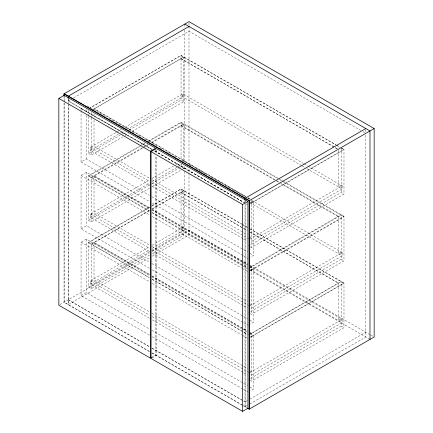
<?xml version="1.0" encoding="UTF-8"?>
<svg xmlns="http://www.w3.org/2000/svg" width="433" height="433" viewBox="0 0 433 433"><rect width="100%" height="100%" fill="white"/><g stroke="black" fill="none" stroke-linecap="round" stroke-linejoin="round"><path stroke-width="0.32" stroke-dasharray="2.17 1.62" d="M70.086 99.926L68.192 101.024L151.918 149.363M73.605 97.896L189.005 31.273L360.559 130.317M81.058 109.895L81.058 108.559L83.19 107.33M89.046 108.488L181.043 55.375L335.938 144.806M89.046 108.651L181.043 55.538L335.938 144.963M91.823 110.096L183.819 56.977L183.819 101.609L132 131.529M93.571 109.246L183.819 57.14M149.445 184.653L90.318 150.516L90.318 147.312L115.936 132.52M116.52 132.184L121.175 129.494M124.672 127.475L182.894 93.858L303.49 163.485M91.244 147.842L94.021 146.24L149.601 178.331M183.819 94.394L181.043 95.996L302.153 165.92M90.318 150.516L118.263 134.382M120.596 133.034L124.087 131.02M126.999 129.337L182.894 97.068L182.894 93.858M88.467 116.396L88.467 153.455L119.909 135.302M122.236 133.959L125.727 131.941M129.223 129.927L181.043 100.007L183.819 101.609M88.467 153.455L91.244 155.057L122.685 136.909M125.013 135.561L128.509 133.548M81.058 110.561L81.058 162.007L86.383 158.933L149.482 195.364M149.417 268.287L81.058 228.819L81.058 175.37L86.383 172.296L149.482 208.728M149.466 188.258L91.244 221.875L88.467 220.267L88.467 175.636L139.702 146.056M140.287 145.721L144.941 143.031M147.853 141.347L181.043 122.187L278.013 178.174M140.287 146.257L88.467 176.171L149.163 211.217M142.614 144.909L144.941 143.567M149.017 141.212L181.043 122.723L277.429 178.374M142.479 147.658L91.244 177.243L91.244 221.875M143.063 147.323L147.723 144.633M151.214 142.619L183.819 123.795L183.819 161.742M91.244 177.774L143.063 147.859M143.648 147.523L148.303 144.833M151.799 142.814L183.819 124.325M149.445 251.465L90.318 217.328L90.318 214.124L149.125 180.171M152.037 178.488L173.579 166.05M175.906 164.708L178.818 163.024M91.244 214.654L94.021 213.052L149.601 245.143M90.318 217.328L149.125 183.376M152.037 181.698L177.07 167.241M177.654 166.905L181.73 164.551M88.467 220.267L149.601 184.972M151.929 183.63L178.715 168.166M179.294 167.825L181.043 166.819L183.819 168.421L183.819 165.752M152.378 186.574L182.071 169.433M182.656 169.097L183.819 168.421M81.058 228.819L86.383 225.745L149.482 262.176M149.417 335.099L81.058 295.631L81.058 242.182L86.383 239.108L149.482 275.54M149.466 255.069L91.244 288.687L88.467 287.079L88.467 242.448L149.601 207.153M151.929 205.81L181.043 188.999L241.744 224.045M149.601 207.315L88.467 242.61L149.163 277.656M151.929 205.967L181.043 189.161L241.744 224.207M149.466 210.438L91.244 244.055L91.244 288.687M152.378 208.755L183.819 190.607L183.819 235.233L152.378 253.386M91.244 244.212L149.466 210.6M152.378 208.917L183.819 190.764M149.445 318.277L90.318 284.14L90.318 280.936L149.125 246.983M152.037 245.3L182.894 227.487L182.894 230.692L152.037 248.51M91.244 281.466L94.021 279.864L149.601 311.955M181.043 229.625L183.819 228.018M90.318 284.14L149.125 250.187M88.467 287.079L149.601 251.784M151.929 250.442L181.043 233.631L183.819 235.233M59.906 304.637L149.169 253.105M152.032 251.449L189.005 230.102L247.557 263.908M81.058 295.631L86.383 292.562L149.482 328.993M149.169 257.911L68.192 304.664L68.192 104.981M152.097 256.222L189.005 234.913L189.005 168.713M250.29 246.886L251.4 247.524L343.981 194.076L343.981 149.445L251.4 202.898L250.29 202.254M250.29 203.802L253.484 201.962L253.484 255.41L250.29 257.256M249.181 238.388L251.4 237.105L250.231 236.429M341.204 185.259L338.422 186.861L338.422 150.273M250.133 238.908L342.13 185.795L342.13 188.999L250.133 242.112M248.623 245.922L341.204 192.474L343.981 194.076M248.623 268.103L341.204 214.654L341.204 259.286L248.623 312.734M249.787 267.967L341.204 215.19M250.29 313.698L251.4 314.336L343.981 260.888L343.981 216.262L251.4 269.71L249.181 268.428M250.29 270.614L253.484 268.774L253.484 322.222L250.29 324.068M251.4 270.241L343.981 216.792L282.11 181.075M151.442 357.485L155.701 355.028L155.701 155.615M152.135 357.885L156.394 355.428L156.394 156.015M249.181 305.2L251.4 303.917L250.231 303.241M341.204 252.071L338.422 253.673L338.422 216.262L281.672 183.495M250.133 305.72L342.13 252.607L342.13 255.811L250.133 308.924M248.623 334.915L341.204 281.466L341.204 326.098L248.623 379.546M249.787 334.406L341.204 281.629M250.29 380.51L251.4 381.154L343.981 327.7L343.981 283.074L251.4 336.522L249.181 335.239M250.29 337.431L253.484 335.586L253.484 389.034L250.29 390.88M249.181 372.012L251.4 370.729L250.231 370.053M341.204 318.883L338.422 320.485L338.422 283.074L250.079 232.066M250.133 372.532L342.13 319.419L342.13 322.623L250.133 375.736M247.497 400.509L245.013 401.943L243.844 401.267M249.841 399.156L365.825 332.192M247.497 405.32L245.013 406.755L245.013 204.371M249.841 403.967L365.825 337.004L365.825 134.62M362.897 131.67L365.825 133.359M336.522 145.142L340.029 147.166M341.204 147.842L343.981 149.445M336.522 145.304L340.029 147.328M341.756 148.324L343.981 149.607L251.4 203.055L250.29 202.417M181.043 58.585L338.422 149.445M181.043 58.742L338.422 149.607M304.074 163.826L307.587 165.85M308.172 166.191L342.13 185.795M302.321 166.018L304.659 167.371M306.829 168.621L342.13 188.999M278.598 178.515L282.11 180.539M282.695 180.875L343.981 216.262M279.772 179.722L281.526 180.734M181.043 125.397L276.406 180.453M276.996 180.794L279.334 182.141M181.043 125.933L279.918 183.013M280.503 183.354L338.422 216.792M245.549 196.311L94.021 108.824L245.549 196.474M247.893 197.665L251.4 199.689M247.893 197.821L251.4 199.851M182.894 160.67L247.005 197.686M247.589 198.027L249.63 199.202M251.687 200.392L342.13 252.607M86.968 105.82L106.247 116.953M108.586 118.301L128.449 129.77M129.034 130.111L135.464 133.819M138.381 135.507L141.889 137.532M144.227 138.879L150.067 142.251M152.405 143.604L157.082 146.3M159.999 147.989L164.091 150.348M166.429 151.702L171.1 154.397M174.023 156.086L178.115 158.446M181.616 160.47L185.708 162.83M189.216 164.854L192.138 166.543M195.64 168.567L199.732 170.927M200.317 171.262L206.741 174.975M210.833 177.335L213.756 179.024M214.34 179.359L216.089 180.372M216.673 180.707L221.35 183.408M224.857 185.432L227.774 187.116M228.359 187.457L230.112 188.469M233.035 190.152L235.373 191.505M235.958 191.841L244.136 196.566M251.73 200.95L253.484 201.962M250.079 202.671L342.13 255.811M68.327 100.943L152.059 149.282M154.987 150.971L245.154 203.028M154.846 151.052L245.013 203.109M81.058 108.559L151.756 149.374M154.678 151.063L243.487 202.335M245.825 203.683L247.579 204.695M341.204 259.286L343.981 260.888M242.328 224.381L247.589 227.422M249.933 228.776L343.981 283.074M242.328 224.543L247.589 227.585M249.933 228.933L343.981 283.231L251.4 336.679L250.29 336.04M181.043 192.209L243.059 228.012M243.644 228.353L247.156 230.378M181.043 192.371L243.059 228.175M243.644 228.51L247.156 230.54M250.079 232.229L338.422 283.231M151.94 179.679L243.211 232.375M243.795 232.71L247.308 234.74M90.318 147.312L149.445 181.449M152.091 182.975L248.623 238.707M152.373 186.342L243.108 238.729M243.698 239.07L247.211 241.094M151.821 196.717L242.967 249.338M243.552 249.673L247.644 252.038M249.976 253.386L253.484 255.41M81.058 162.007L149.417 201.475M152.34 203.164L242.902 255.448M243.487 255.784L248.163 258.485M249.895 265.261L370.069 334.644M370.653 334.98L374.161 337.004M149.601 207.726L94.021 175.636L94.021 213.052M151.94 209.079L243.211 261.77M243.795 262.111L247.308 264.135M250.231 265.824L251.4 266.501L251.4 314.336M94.021 176.171L149.601 208.262M151.94 209.615L247.589 264.839M249.933 266.187L342.13 319.419M151.821 210.075L241.798 262.025M242.383 262.366L247.644 265.402M249.976 266.75L253.484 268.774M88.467 175.636L149.163 210.682M152.091 212.37L247.454 267.432M152.091 212.906L247.454 267.962M250.079 269.483L342.13 322.623M242.079 265.559L184.837 232.51L184.837 170.445M242.285 265.678L247.557 268.72M249.895 270.073L369.993 339.407M81.058 175.37L149.417 214.838M152.34 216.527L241.733 268.135M242.318 268.471L247.579 271.507M341.204 326.098L343.981 327.7M151.94 246.491L243.211 299.187M243.795 299.522L247.308 301.552M90.318 214.124L149.445 248.261M152.091 249.787L248.623 305.519M152.373 253.153L243.108 305.541M243.698 305.882L247.211 307.912M151.821 263.529L242.967 316.15M243.552 316.491L247.644 318.85M249.976 320.198L253.484 322.222M152.34 269.976L242.902 322.26M243.487 322.596L248.163 325.297M149.601 274.538L94.021 242.448L94.021 279.864M151.94 275.891L243.211 328.582M243.795 328.923L247.308 330.947M250.231 332.636L251.4 333.313L251.4 381.154M94.021 242.61L149.601 274.701M151.94 276.048L243.211 328.744M243.795 329.085L247.308 331.11M250.231 332.798L251.4 333.475M151.821 276.893L241.798 328.836M242.383 329.177L247.644 332.214M249.976 333.562L253.484 335.586M88.467 242.448L149.163 277.493M152.091 279.182L247.454 334.244M152.091 279.345L247.454 334.4M81.058 242.182L149.417 281.65M152.34 283.339L241.733 334.947M242.318 335.283L247.579 338.319M151.94 313.308L243.211 365.999M243.795 366.34L247.308 368.364M90.318 280.936L149.445 315.072M152.091 316.599L248.623 372.331M152.373 319.965L243.108 372.353M243.698 372.694L247.211 374.724M151.821 330.341L242.967 382.961M243.552 383.302L247.644 385.662M249.976 387.01L253.484 389.034M152.34 336.787L242.902 389.072M243.487 389.408L248.163 392.109M68.327 299.777L149.131 346.427M152.059 348.116L245.154 401.862M68.192 299.858L149.574 346.844M151.918 348.197L243.259 400.931M149.288 351.325L64.165 302.18L64.165 95.33M152.059 352.927L247.93 408.276M149.574 351.656L64.024 302.261L64.024 101.225M151.918 353.003L242.085 405.061M242.669 405.402L246.577 407.653M365.825 129.748L365.825 133.943M341.204 148.005L341.204 192.474M251.4 200.517L251.4 247.524M245.154 200.625L245.154 201.827M245.154 204.289L245.154 406.674M245.013 200.706L245.013 201.908M189.005 22.998L189.005 25.699M189.005 26.37L189.005 164.756M184.837 24.053L184.837 27.431M184.837 30.126L184.837 162.348M184.837 166.396L184.837 169.768M181.043 55.375L181.043 100.007M181.043 122.187L181.043 160.14M181.043 164.145L181.043 166.819M181.043 188.999L181.043 233.631M156.394 149.932L156.394 153.309M155.701 150.208L155.701 152.909M94.021 113.641L94.021 117.635M94.021 120.293L94.021 146.24M91.244 111.92L91.244 117.327M91.244 117.906L91.244 155.057M88.467 110.334L88.467 115.725M86.383 109.495L86.383 112.834M86.383 115.508L86.383 158.933M86.383 172.296L86.383 225.745M86.383 239.108L86.383 292.562M68.327 98.832L68.327 102.875M68.327 103.552L68.327 304.583M68.192 98.237L68.192 102.285M64.024 96.505L64.024 100.553"/><path stroke-width="0.65" d="M64.024 95.828L64.024 93.804L189.005 21.65L374.161 128.547L374.161 337.004L249.181 409.158L247.616 408.254M58.839 98.405L64.165 95.33L155.701 148.178L150.375 151.252L58.839 98.405L58.839 305.254L150.375 358.102L151.442 357.485M189.005 26.462L68.192 96.213L68.192 98.237M151.068 151.653L156.394 148.579L247.93 201.426L247.93 408.276L242.604 411.35L151.068 358.502L151.068 151.653L242.604 204.5L247.93 201.426M365.825 128.547L245.013 198.298L245.013 200.322M64.024 93.804L249.181 200.706L374.161 128.547M184.837 24.053L369.993 130.955L369.993 339.407M247.757 408.178L249.316 409.077L249.316 200.625L64.165 93.728L64.165 95.753M249.181 200.706L249.181 409.158M242.604 204.5L242.604 411.35M150.375 151.252L150.375 358.102"/></g></svg>
